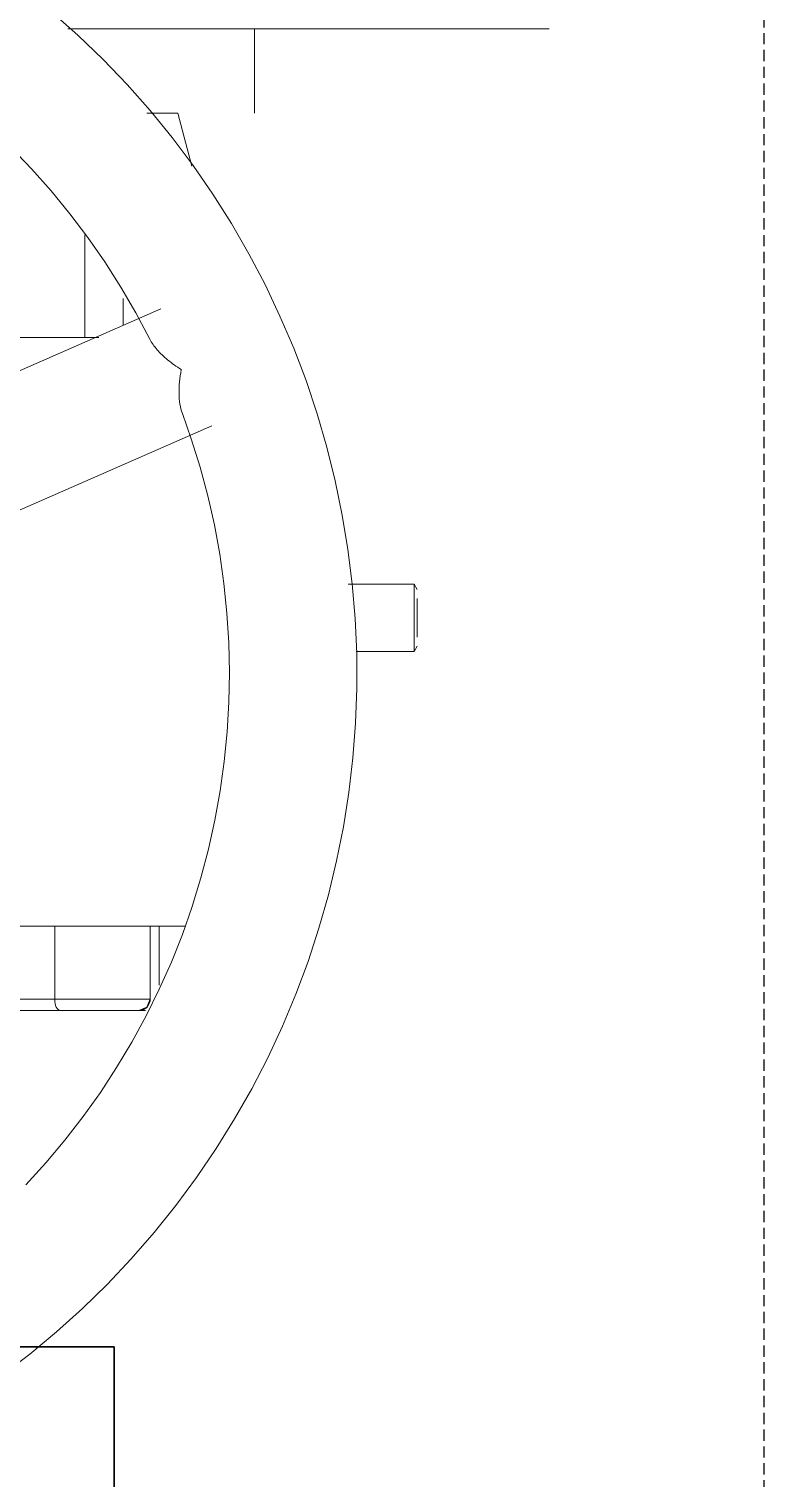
# Model space of a CAD drawing. Extents: x -76427 to 292734, y -42117 to 131250.
# Drawn here: x 9594 to 9725, y 12063.4 to 12321.7 of the extents above; entities that cross this region are included whole.
import ezdxf

# ---------------------------------------------------------------- set-up
doc = ezdxf.new("R2010")
doc.units = 0
doc.header["$LTSCALE"] = 10
doc.linetypes.add('XFM7Q10PV-200K$0$18P6-XFM7QB2-PV$0$HIDDEN', pattern=[0.3, 0.2, -0.1])
for name, color, linetype, lineweight in [('XFM7P10PV$0$G-IMPT', 252, 'Continuous', 9), ('XFM7P10PV$0$M-PIPE-PROCESS VACUUM', 252, 'Continuous', 9), ('XFM7P10PV$0$U-PV', 252, 'Continuous', 30)]:
    doc.layers.add(name, color=color, linetype=linetype, lineweight=lineweight)
doc.layers.add('XFM7Q10PV-200K$0$PV-EQ(FUTURE)', color=252, linetype='XFM7Q10PV-200K$0$18P6-XFM7QB2-PV$0$HIDDEN')

# ---------------------------------------------------------------- blocks, each defined once
blk = doc.blocks.new('XFM7Q10PV-200K')
at = {"layer": 'XFM7Q10PV-200K$0$PV-EQ(FUTURE)'}
blk.add_lwpolyline([(6475, 10345), (9725, 10345), (9725, 12595), (6475, 12595)], close=True, dxfattribs=at)
blk = doc.blocks.new('XFM7P10PV$0$控制閥-200mm - 200A_dwg-789220-CUB_L40')
at = {"layer": 'XFM7P10PV$0$G-IMPT'}
for p, q in [((130894.17, -106689.33), (130808.37, -106689.33)), ((130841.67, -106689.33), (130841.67, -106704.33)), ((130822.45, -106704.33), (130828, -106704.33)), ((130828, -106704.33), (130830.52, -106713.77)), ((130811.39, -106744.33), (130811.39, -106726.06)), ((130811.39, -106726.06), (130811.39, -106744.33)), ((130715.2, -106787.32), (130824.95, -106739.26)), ((130818.28, -106737.38), (130818.28, -106742.22)), ((130771.23, -106744.33), (130813.87, -106744.33)), ((130813.89, -106744.33), (130771.23, -106744.33)), ((130771.67, -106744.33), (130811.39, -106744.33)), ((130811.39, -106744.33), (130771.67, -106744.33)), ((130813.5, -106744.33), (130811.39, -106744.33)), ((130834.07, -106760.07), (130724.34, -106808.12)), ((130858.36, -106788.33), (130870.11, -106788.33)), ((130870.11, -106788.33), (130870.67, -106789.3)), ((130870.11, -106788.33), (130870.67, -106789.3)), ((130870.11, -106791.37), (130870.11, -106788.33)), ((130870.11, -106788.68), (130870.11, -106790.82)), ((130870.11, -106790.14), (130870.11, -106788.93)), ((130870.11, -106789.37), (130870.11, -106790.83)), ((130870.67, -106792.58), (130870.67, -106790.87)), ((130870.67, -106792.31), (130870.67, -106790.88)), ((130870.11, -106791.37), (130870.11, -106800.33)), ((130870.67, -106791.39), (130870.67, -106797.27)), ((130870.67, -106797.27), (130870.67, -106791.39)), ((130870.67, -106796.82), (130870.67, -106791.84)), ((130870.67, -106791.84), (130870.67, -106796.82)), ((130870.67, -106795.76), (130870.67, -106792.31)), ((130870.67, -106796.04), (130870.67, -106792.58)), ((130870.67, -106797.78), (130870.67, -106795.76)), ((130870.67, -106797.8), (130870.67, -106796.04)), ((130870.11, -106797.84), (130870.11, -106799.29)), ((130870.11, -106799.96), (130870.11, -106797.84)), ((130870.11, -106799.74), (130870.11, -106798.52)), ((130870.11, -106800.33), (130859.79, -106800.33)), ((130870.67, -106799.37), (130870.11, -106800.33)), ((130870.67, -106799.37), (130870.11, -106800.33)), ((130806.05, -106849.33), (130727.29, -106849.33)), ((130766.67, -106849.33), (130829.35, -106849.33)), ((130774.47, -106849.33), (130806.05, -106849.33)), ((130829.35, -106849.33), (130774.55, -106849.33)), ((130818.4, -106849.33), (130804.75, -106849.33)), ((130818.4, -106849.33), (130804.75, -106849.33)), ((130804.75, -106849.33), (130818.4, -106849.33)), ((130804.75, -106849.33), (130818.4, -106849.33)), ((130823.07, -106849.33), (130806.05, -106849.33)), ((130806.05, -106849.33), (130823.07, -106849.33)), ((130806.05, -106862.33), (130806.05, -106849.33)), ((130811.57, -106849.33), (130806.37, -106849.33)), ((130806.37, -106849.33), (130811.57, -106849.33)), ((130811.57, -106849.33), (130806.37, -106849.33)), ((130806.37, -106849.33), (130811.57, -106849.33)), ((130811.57, -106849.33), (130816.77, -106849.33)), ((130816.77, -106849.33), (130811.57, -106849.33)), ((130811.57, -106849.33), (130816.77, -106849.33)), ((130816.77, -106849.33), (130811.57, -106849.33)), ((130823.07, -106849.33), (130823.07, -106862.33)), ((130824.64, -106849.33), (130823.07, -106849.33)), ((130823.07, -106862.33), (130823.07, -106849.33)), ((130823.07, -106862.33), (130823.07, -106849.33)), ((130824.64, -106859.84), (130824.64, -106849.33)), ((130727.29, -106862.33), (130806.05, -106862.33)), ((130804.83, -106862.33), (130728.51, -106862.33)), ((130806.05, -106862.33), (130823.07, -106862.33)), ((130823.07, -106862.33), (130819.08, -106862.33)), ((130807.01, -106864.33), (130726.33, -106864.33)), ((130726.33, -106864.33), (130807.01, -106864.33)), ((130804.75, -106864.33), (130818.4, -106864.33)), ((130804.75, -106864.33), (130818.4, -106864.33)), ((130818.4, -106864.33), (130804.75, -106864.33)), ((130818.4, -106864.33), (130804.75, -106864.33)), ((130807.01, -106864.33), (130821.07, -106864.33)), ((130822.21, -106864.33), (130821.07, -106864.33)), ((130821.07, -106864.33), (130822.21, -106864.33))]:
    blk.add_line(p, q, dxfattribs=at)
at = {"layer": 'XFM7P10PV$0$G-IMPT', "flags": 128}
for points in [[(130805.55, -106686.31), (130810.19, -106690.44), (130814.66, -106694.75), (130818.95, -106699.24), (130823.06, -106703.89), (130826.98, -106708.71), (130830.71, -106713.68), (130834.23, -106718.79), (130837.55, -106724.04), (130840.66, -106729.42), (130843.54, -106734.91), (130846.21, -106740.52), (130848.65, -106746.23), (130850.85, -106752.04), (130852.83, -106757.93), (130854.57, -106763.89), (130856.06, -106769.91), (130857.32, -106776), (130858.33, -106782.12), (130859.09, -106788.29), (130859.61, -106794.47), (130859.88, -106800.68), (130859.9, -106806.89), (130859.68, -106813.09), (130859.2, -106819.28), (130858.48, -106825.45), (130857.51, -106831.59), (130856.3, -106837.68), (130854.85, -106843.71), (130853.15, -106849.69), (130851.22, -106855.59), (130849.05, -106861.41), (130846.66, -106867.14), (130844.03, -106872.76), (130841.18, -106878.28), (130838.12, -106883.68), (130834.84, -106888.96), (130831.35, -106894.09), (130827.66, -106899.09), (130823.77, -106903.93), (130819.69, -106908.61), (130815.43, -106913.13), (130810.99, -106917.47), (130806.38, -106921.63), (130801.61, -106925.61), (130796.68, -106929.39)], [(130822.99, -106744.62), (130820.5, -106739.93), (130817.84, -106735.35), (130814.99, -106730.88), (130811.96, -106726.53), (130808.76, -106722.3), (130805.4, -106718.2), (130801.88, -106714.25), (130798.2, -106710.43), (130794.37, -106706.77), (130790.39, -106703.26), (130786.28, -106699.91), (130782.04, -106696.73), (130777.68, -106693.72), (130773.19, -106690.89), (130768.6, -106688.24)], [(130800.91, -106895.45), (130804.48, -106891.53), (130807.88, -106887.47), (130811.13, -106883.27), (130814.2, -106878.95), (130817.09, -106874.51), (130819.81, -106869.96), (130822.34, -106865.3), (130824.69, -106860.55), (130826.84, -106855.7), (130828.8, -106850.78), (130830.55, -106845.78), (130832.11, -106840.71), (130833.46, -106835.58), (130834.61, -106830.41), (130835.55, -106825.19), (130836.28, -106819.94), (130836.8, -106814.67), (130837.11, -106809.37), (130837.2, -106804.07), (130837.09, -106798.77), (130836.76, -106793.48), (130836.22, -106788.21), (130835.47, -106782.96), (130834.51, -106777.75), (130833.34, -106772.58), (130831.97, -106767.46), (130830.39, -106762.4), (130828.8, -106757.88)], [(130821.07, -106864.33), (130822.49, -106863.75), (130823.07, -106862.33)], [(130821.07, -106864.33), (130822.49, -106863.75), (130823.07, -106862.33)], [(130821.07, -106864.33), (130822.49, -106863.75), (130823.07, -106862.33)], [(130823.03, -106862.75), (130823.04, -106862.67), (130823.05, -106862.59), (130823.06, -106862.51), (130823.07, -106862.43), (130823.07, -106862.35)], [(130807.01, -106864.33), (130816.41, -106864.33), (130821.07, -106864.33)], [(130821.07, -106864.33), (130821.15, -106864.33), (130821.23, -106864.33), (130821.31, -106864.32), (130821.39, -106864.31), (130821.47, -106864.29), (130821.55, -106864.27), (130821.62, -106864.25), (130821.7, -106864.23), (130821.78, -106864.2), (130821.85, -106864.17), (130821.92, -106864.14), (130821.99, -106864.11), (130822.06, -106864.07), (130822.13, -106864.03), (130822.2, -106863.98), (130822.27, -106863.94), (130822.33, -106863.89), (130822.39, -106863.84), (130822.45, -106863.78), (130822.51, -106863.73)]]:
    blk.add_lwpolyline(points, dxfattribs=at)
at = {"layer": 'XFM7P10PV$0$G-IMPT'}
blk.add_arc((130821.07, -106862.33), 2, 270, 360, dxfattribs=at)
blk.add_ellipse((130807.01, -106862.33), major_axis=(0, 2), ratio=0.480228, start_param=1.570796, end_param=3.141593, dxfattribs=at)
blk.add_open_spline([(130828.6, -106750.06), (130827.74, -106749.53), (130826.55, -106748.66), (130825.19, -106747.47), (130823.99, -106746.23), (130823.33, -106745.25), (130822.99, -106744.62)], degree=3, knots=[-1, -1, -1, -1, -0.666667, -0.5, -0.333333, 0, 0, 0, 0], dxfattribs=at)
blk.add_open_spline([(130828.8, -106757.88), (130828.61, -106757.37), (130828.32, -106756.25), (130828.17, -106754.35), (130828.26, -106752.28), (130828.46, -106750.81), (130828.6, -106750.06)], degree=3, dxfattribs=at)
blk = doc.blocks.new('XFM7P10PV$0$控制閥-200mm - 200mm-1629183-CUB_L40')
at = {"color": 0}
blk.add_blockref('XFM7P10PV$0$控制閥-200mm - 200A_dwg-789220-CUB_L40', (0, 0), dxfattribs=at)
blk = doc.blocks.new('XFM7P10PV$0$法蘭 - JIS 10K - 標準-V233-CUB_L40')
at = {"color": 0}
blk.add_line((130816.67, -106924.33), (130796.67, -106924.33), dxfattribs=at)
blk.add_line((130816.67, -107254.33), (130816.67, -106924.33))
blk = doc.blocks.new('XFM7P10PV')
at = {"layer": 'XFM7P10PV$0$M-PIPE-PROCESS VACUUM'}
blk.add_blockref('XFM7P10PV$0$控制閥-200mm - 200mm-1629183-CUB_L40', (-121207.5, 119011.07, 0), dxfattribs=at)
at = {"layer": 'XFM7P10PV$0$U-PV'}
blk.add_blockref('XFM7P10PV$0$法蘭 - JIS 10K - 標準-V233-CUB_L40', (-121207.5, 119011.07, 0), dxfattribs=at)

msp = doc.modelspace()

# ---------------------------------------------------------------- block references
for name in ['XFM7Q10PV-200K', 'XFM7P10PV']:
    msp.add_blockref(name, (0, 0))

doc.saveas('drawing.dxf')
